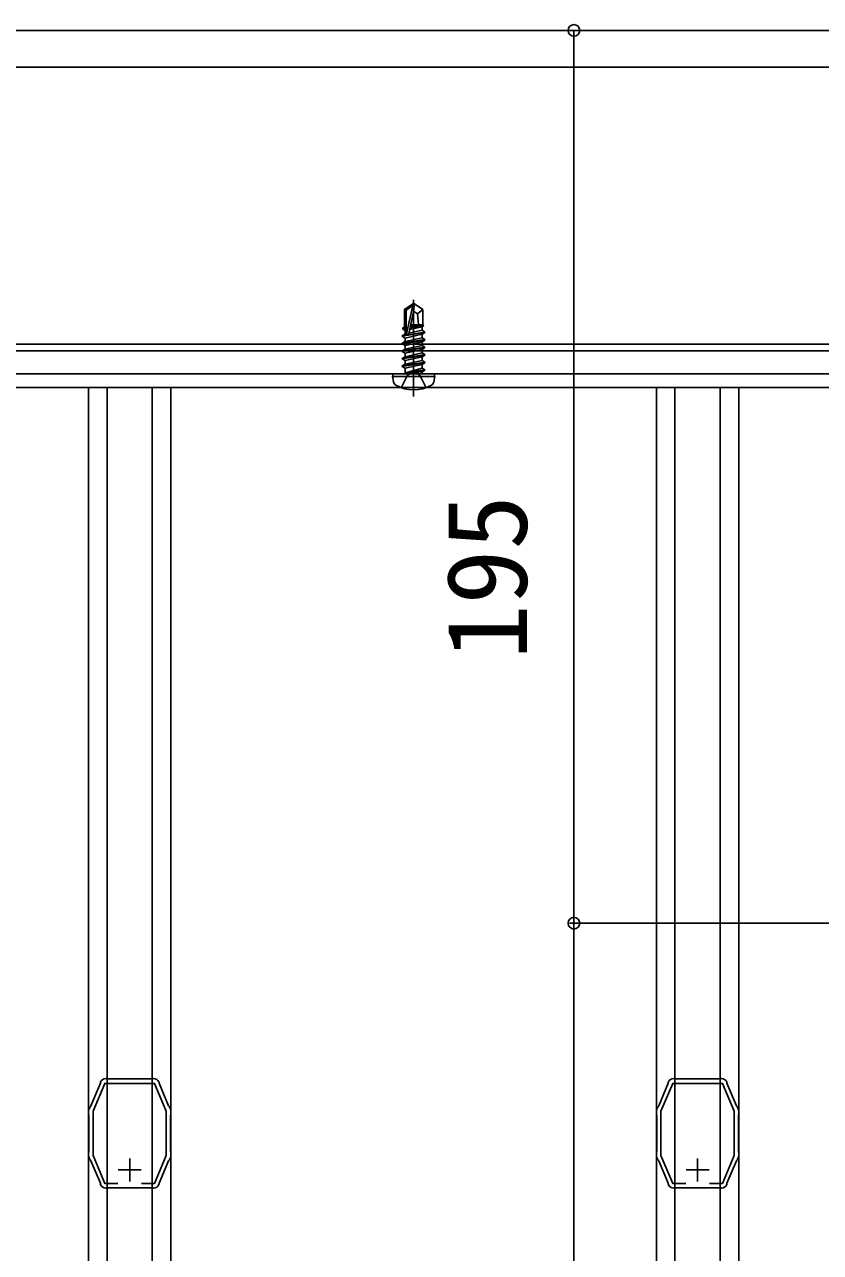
# Model space of a CAD drawing. Units: millimetres, scale not verified. Extents: x -1050 to 1050, y -1565 to 1555.
# Drawn here: x 350.6 to 524.4, y 820 to 1088.2 of the extents above; entities that cross this region are included whole.
import ezdxf
from ezdxf.enums import TextEntityAlignment as Align

# ---------------------------------------------------------------- set-up
doc = ezdxf.new("R2010")
doc.units = ezdxf.units.MM
doc.header["$LTSCALE"] = 8
for name, color, linetype in [('0-3_YKK_11E', 7, 'Continuous'), ('0-4_YKK_12', 2, 'Continuous'), ('0-5_YKK_13', 4, 'Continuous'), ('0-6_YKK_D', 6, 'Continuous')]:
    doc.layers.add(name, color=color, linetype=linetype)
doc.styles.add('ＭＳ ゴシック', font='')
doc.styles.get('ＭＳ ゴシック').set_extended_font_data('MS Gothic')

msp = doc.modelspace()

# ---------------------------------------------------------------- linework, layer by layer
at = {"layer": '0-3_YKK_11E'}
for p, q in [((373.589, 840.502), (373.589, 835.502)), ((497.589, 840.502), (497.589, 835.502)), ((371.089, 838.002), (376.089, 838.002)), ((495.089, 838.002), (500.089, 838.002))]:
    msp.add_line(p, q, dxfattribs=at)
for points in [[(367.201, 857.219), (367.186, 857.064), (367.179, 856.927), (365.101, 851.983), (365.003, 851.881), (364.906, 851.778), (364.706, 851.301)], [(370.999, 835.002), (368.186, 835.002), (365.589, 841.185), (365.589, 850.82), (368.145, 856.902), (379.033, 856.902), (381.589, 850.821), (381.589, 841.184), (378.991, 835.002), (376.179, 835.002)], [(378.532, 857.902), (368.646, 857.902), (368.517, 857.949), (368.369, 857.995)], [(378.809, 857.995), (378.66, 857.949), (378.532, 857.902)], [(382.472, 851.301), (382.271, 851.778), (382.174, 851.881), (382.077, 851.983), (379.998, 856.927), (379.992, 857.064), (379.976, 857.219)], [(491.201, 857.219), (491.186, 857.064), (491.179, 856.927), (489.101, 851.983), (489.003, 851.881), (488.906, 851.778), (488.706, 851.301)], [(494.999, 835.002), (492.186, 835.002), (489.589, 841.185), (489.589, 850.82), (492.145, 856.902), (503.033, 856.902), (505.589, 850.821), (505.589, 841.184), (502.991, 835.002), (500.179, 835.002)], [(502.532, 857.902), (492.646, 857.902), (492.517, 857.949), (492.369, 857.995)], [(502.809, 857.995), (502.66, 857.949), (502.532, 857.902)], [(506.472, 851.301), (506.271, 851.778), (506.174, 851.881), (506.077, 851.983), (503.998, 856.927), (503.992, 857.064), (503.976, 857.219)], [(364.589, 850.72), (364.589, 850.202), (364.639, 850.07), (364.689, 849.938), (364.689, 842.067), (364.639, 841.935), (364.589, 841.802), (364.589, 841.284)], [(382.589, 841.284), (382.589, 841.802), (382.539, 841.935), (382.489, 842.067), (382.489, 849.938), (382.539, 850.07), (382.589, 850.202), (382.589, 850.72)], [(488.589, 850.72), (488.589, 850.202), (488.639, 850.07), (488.689, 849.938), (488.689, 842.067), (488.639, 841.935), (488.589, 841.802), (488.589, 841.284)], [(506.589, 841.284), (506.589, 841.802), (506.539, 841.935), (506.489, 842.067), (506.489, 849.938), (506.539, 850.07), (506.589, 850.202), (506.589, 850.72)], [(364.706, 840.703), (364.906, 840.226), (365.003, 840.124), (365.101, 840.021), (367.179, 835.078), (367.186, 834.94), (367.201, 834.785)], [(379.976, 834.785), (379.992, 834.94), (379.998, 835.078), (382.077, 840.021), (382.174, 840.124), (382.271, 840.226), (382.472, 840.703)], [(488.706, 840.703), (488.906, 840.226), (489.003, 840.124), (489.101, 840.021), (491.179, 835.078), (491.186, 834.94), (491.201, 834.785)], [(503.976, 834.785), (503.992, 834.94), (503.998, 835.078), (506.077, 840.021), (506.174, 840.124), (506.271, 840.226), (506.472, 840.703)], [(368.369, 834.01), (368.517, 834.056), (368.646, 834.102), (378.532, 834.102), (378.66, 834.055), (378.809, 834.01)], [(492.369, 834.01), (492.517, 834.056), (492.646, 834.102), (502.532, 834.102), (502.66, 834.055), (502.809, 834.01)]]:
    msp.add_lwpolyline(points, dxfattribs=at)
for centre, start, end in [((368.519, 856.502), 95.73921, 151.44435), ((378.659, 856.502), 28.55562, 84.26075), ((492.519, 856.502), 95.73921, 151.44435), ((502.659, 856.502), 28.55562, 84.26075), ((366.089, 850.72), 157.21229, 180.00002), ((381.089, 850.72), 359.99994, 22.78745), ((490.089, 850.72), 157.21229, 180.00002), ((505.089, 850.72), 359.99994, 22.78745), ((366.089, 841.284), 179.99992, 202.78766), ((381.089, 841.284), 337.21227, 0), ((490.089, 841.284), 179.99992, 202.78766), ((505.089, 841.284), 337.21227, 0), ((368.519, 835.502), 208.55653, 264.26086), ((378.659, 835.502), 275.73917, 331.44408), ((492.519, 835.502), 208.55653, 264.26086), ((502.659, 835.502), 275.73917, 331.44408)]:
    msp.add_arc(centre, 1.5, start, end, dxfattribs=at)
at = {"layer": '0-4_YKK_12'}
for p, q in [((-338.911, 1086.899), (586.089, 1086.899)), ((-338.911, 1078.899), (586.089, 1078.899)), ((-338.911, 1018.399), (586.089, 1018.399)), ((-338.911, 1016.899), (586.089, 1016.899)), ((585.589, 1016.902), (175.089, 1016.902)), ((-338.911, 1011.899), (586.089, 1011.899)), ((585.589, 1008.902), (175.089, 1008.902)), ((364.589, 1008.902), (364.589, 480.402)), ((368.646, 1008.902), (368.646, 480.402)), ((378.532, 1008.902), (378.532, 480.402)), ((382.589, 1008.902), (382.589, 480.402)), ((488.589, 1008.902), (488.589, 480.402)), ((492.646, 1008.902), (492.646, 480.402)), ((502.532, 1008.902), (502.532, 480.402)), ((506.589, 1008.902), (506.589, 480.402))]:
    msp.add_line(p, q, dxfattribs=at)
at = {"layer": '0-5_YKK_13'}
for p, q in [((433.588, 1025.971), (435.412, 1027.201)), ((435.765, 1027.201), (435.412, 1027.201)), ((435.412, 1026.775), (435.412, 1027.201)), ((435.589, 1006.956), (435.589, 1028.029)), ((435.589, 1025.428), (435.589, 1027.201)), ((435.589, 1025.428), (435.765, 1027.201)), ((437.59, 1025.971), (435.765, 1027.201)), ((433.588, 1022.117), (433.588, 1025.971)), ((433.588, 1025.971), (433.941, 1025.783)), ((434.008, 1020.598), (435.412, 1026.775)), ((434.518, 1020.719), (435.589, 1025.428)), ((436.413, 1024.965), (437.59, 1025.971)), ((437.59, 1022.527), (437.59, 1025.971)), ((433.235, 1021.914), (433.941, 1022.051)), ((433.235, 1021.66), (433.235, 1021.914)), ((433.588, 1022.611), (433.941, 1022.611)), ((434.711, 1021.568), (437.413, 1022.178)), ((434.79, 1021.916), (437.825, 1022.416)), ((434.862, 1022.23), (436.823, 1022.611)), ((434.948, 1022.611), (437.59, 1022.611)), ((437.825, 1022.416), (437.413, 1022.178)), ((437.413, 1021.395), (437.413, 1022.178)), ((437.59, 1022.527), (437.825, 1022.416)), ((433.117, 1020.198), (438.061, 1021.022)), ((438.061, 1020.904), (433.117, 1020.08)), ((433.117, 1020.08), (433.117, 1020.198)), ((433.117, 1020.08), (433.764, 1019.706)), ((433.117, 1018.55), (438.061, 1019.374)), ((438.061, 1019.256), (433.117, 1018.432)), ((433.235, 1021.66), (433.941, 1021.776)), ((433.235, 1021.66), (433.764, 1021.354)), ((433.764, 1021.354), (433.945, 1021.395)), ((433.764, 1020.571), (433.764, 1021.354)), ((433.764, 1019.706), (437.413, 1020.53)), ((433.764, 1018.924), (433.764, 1019.706)), ((434.524, 1020.743), (437.413, 1021.395)), ((438.061, 1021.022), (437.413, 1021.395)), ((438.061, 1020.904), (437.413, 1020.53)), ((437.413, 1019.748), (437.413, 1020.53)), ((438.061, 1019.374), (437.413, 1019.748)), ((438.061, 1019.256), (437.413, 1018.882)), ((438.061, 1020.904), (438.061, 1021.022)), ((438.061, 1019.256), (438.061, 1019.374)), ((433.117, 1018.432), (433.117, 1018.55)), ((433.117, 1018.432), (433.764, 1018.058)), ((433.117, 1016.902), (438.061, 1017.726)), ((438.061, 1017.608), (433.117, 1016.784)), ((433.117, 1016.784), (433.117, 1016.902)), ((433.117, 1016.784), (433.764, 1016.41)), ((433.764, 1018.058), (437.413, 1018.882)), ((433.764, 1017.276), (433.764, 1018.058)), ((433.764, 1016.41), (437.413, 1017.234)), ((437.413, 1018.1), (437.413, 1018.882)), ((438.061, 1017.726), (437.413, 1018.1)), ((438.061, 1017.608), (437.413, 1017.234)), ((437.413, 1016.452), (437.413, 1017.234)), ((438.061, 1017.608), (438.061, 1017.726)), ((433.117, 1015.254), (438.061, 1016.078)), ((438.061, 1015.96), (433.117, 1015.136)), ((433.117, 1015.136), (433.117, 1015.254)), ((433.117, 1015.136), (433.764, 1014.763)), ((433.117, 1013.606), (438.061, 1014.43)), ((438.061, 1014.312), (433.117, 1013.489)), ((433.117, 1013.606), (433.764, 1013.98)), ((433.764, 1015.628), (433.764, 1016.41)), ((433.764, 1014.763), (437.413, 1015.587)), ((433.764, 1013.98), (437.413, 1014.804)), ((433.764, 1013.98), (433.764, 1014.763)), ((433.764, 1013.115), (437.413, 1013.939)), ((438.061, 1016.078), (437.413, 1016.452)), ((438.061, 1015.96), (437.413, 1015.587)), ((437.413, 1014.804), (437.413, 1015.587)), ((438.061, 1014.43), (437.413, 1014.804)), ((438.061, 1014.312), (437.413, 1013.939)), ((437.413, 1013.156), (437.413, 1013.939)), ((438.061, 1015.96), (438.061, 1016.078)), ((438.061, 1014.312), (438.061, 1014.43)), ((430.984, 1011.311), (431.088, 1011.899)), ((430.984, 1011.311), (431.187, 1010.164)), ((430.984, 1011.311), (440.193, 1011.311)), ((431.088, 1011.899), (440.09, 1011.899)), ((433.117, 1013.489), (433.117, 1013.606)), ((433.117, 1013.489), (433.764, 1013.115)), ((433.764, 1012.135), (433.764, 1013.115)), ((437.413, 1013.156), (433.823, 1012.076)), ((433.823, 1012.076), (438.061, 1012.782)), ((438.061, 1012.665), (433.823, 1011.958)), ((433.823, 1011.958), (437.413, 1012.291)), ((433.823, 1011.958), (433.823, 1012.076)), ((438.061, 1012.782), (437.413, 1013.156)), ((438.061, 1012.665), (437.413, 1012.291)), ((437.413, 1012.135), (437.413, 1012.291)), ((438.061, 1012.665), (438.061, 1012.782)), ((438.061, 1012.665), (438.061, 1012.782)), ((440.193, 1011.311), (439.991, 1010.164)), ((440.193, 1011.311), (440.09, 1011.899))]:
    msp.add_line(p, q, dxfattribs=at)
for points in [[(433.941, 1020.784), (433.941, 1025.783), (435.412, 1026.775)], [(435.589, 1025.554), (436.413, 1024.965), (436.648, 1022.611)], [(433.235, 1021.914), (433.764, 1022.219), (433.941, 1022.259)], [(433.117, 1020.198), (433.764, 1020.571), (433.99, 1020.622)], [(433.117, 1018.55), (433.764, 1018.924), (437.413, 1019.748)], [(433.117, 1016.902), (433.764, 1017.276), (437.413, 1018.1)], [(433.117, 1015.254), (433.764, 1015.628), (437.413, 1016.452)], [(432.882, 1008.863), (434.241, 1011.59), (435.589, 1012.307)], [(438.296, 1008.863), (436.937, 1011.59), (435.589, 1012.307)]]:
    msp.add_lwpolyline(points, dxfattribs=at)
for centre, radius, start, end in [((434.233, 1020.784), 0.292, 180, 347.19096), ((433.529, 1012.135), 0.235, 270, 0), ((437.649, 1012.135), 0.235, 180, 270), ((432.23, 1010.348), 1.059, 190, 239.36409), ((435.589, 1016.019), 7.651, 239.36409, 300.63591), ((438.948, 1010.348), 1.059, 300.63591, 350)]:
    msp.add_arc(centre, radius, start, end, dxfattribs=at)
at = {"layer": '0-6_YKK_D'}
for p, q in [((470.589, 1086.899), (470.589, 891.899)), ((602.589, 891.899), (469.589, 891.899)), ((602.589, 891.899), (469.589, 891.899)), ((470.589, 891.899), (470.589, 646.899))]:
    msp.add_line(p, q, dxfattribs=at)
for centre in [(470.589, 1086.899), (470.589, 891.899), (470.589, 891.899)]:
    msp.add_circle(centre, 1.275, dxfattribs=at)

# ---------------------------------------------------------------- texts
at = {"layer": '0-6_YKK_D', "style": 'ＭＳ ゴシック'}
msp.add_text('195', height=17.6, rotation=90, dxfattribs=at).set_placement((465.589, 949.518), align=Align.BOTTOM_LEFT)

doc.saveas('drawing.dxf')
